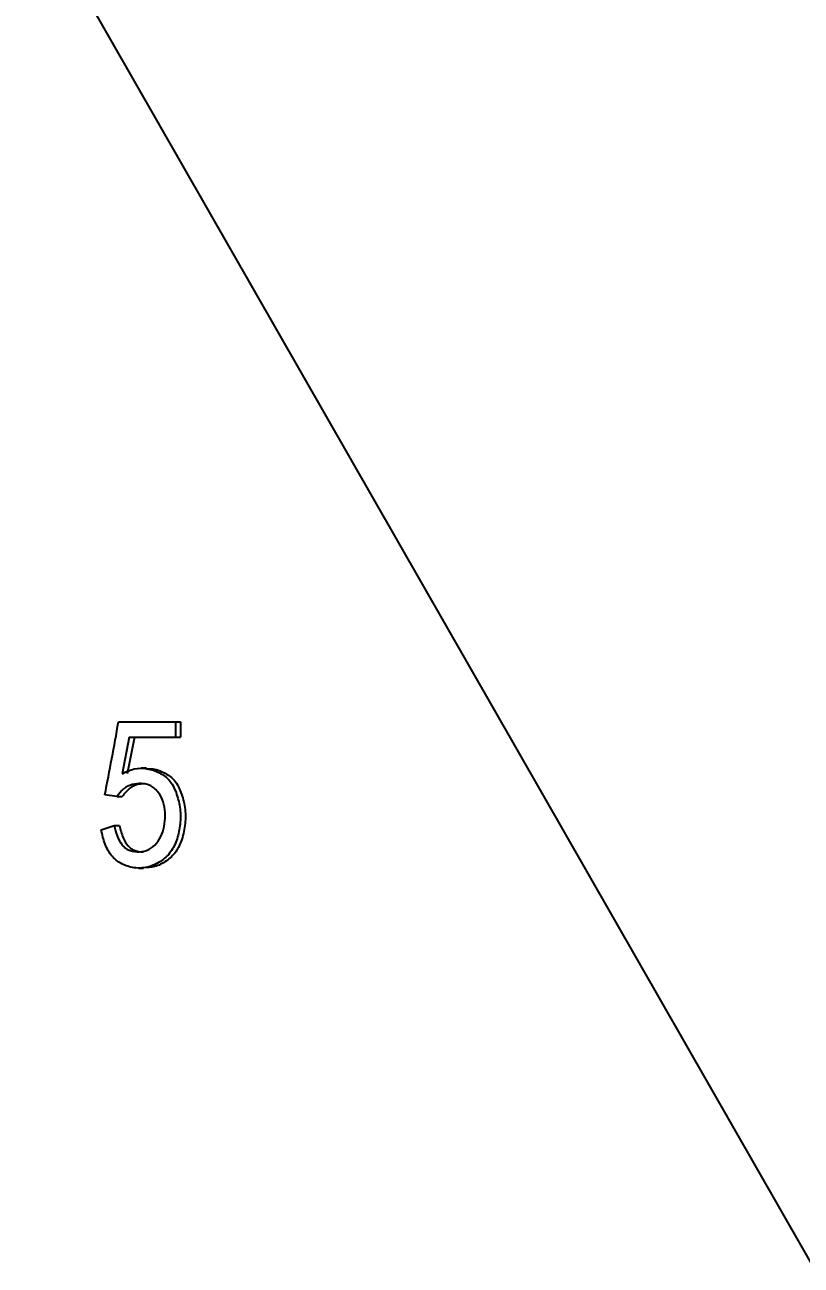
# Model space of a CAD drawing. Header units: millimetres. Extents: x 118006 to 124636, y -130611 to -125922.
# Drawn here: x 121341.2 to 121421.6, y -127298 to -127169.7 of the extents above; entities that cross this region are included whole.
import ezdxf

# ---------------------------------------------------------------- set-up
doc = ezdxf.new("R2010")
doc.units = ezdxf.units.MM
doc.header["$LTSCALE"] = 13
for name, color, linetype in [('几何体', 7, 'Continuous'), ('尺寸', 3, 'Continuous'), ('注释', 2, 'Continuous')]:
    doc.layers.add(name, color=color, linetype=linetype)
doc.styles.add('SLDTEXTSTYLE0', font='hyswlongfangsong.ttf')
doc.styles.get("Standard").update_dxf_attribs({"font": 'gbenor.shx', "bigfont": 'gbcbig.shx'})
doc.dimstyles.new('SLDDIMSTYLE0', dxfattribs={"dimtxt": 50, "dimasz": 40.8, "dimexe": 0, "dimexo": 0.0625, "dimgap": 12.5, "dimtad": 2, "dimdec": 0, "dimrnd": 1e-09, "dimzin": 12, "dimdsep": 46, "dimtxsty": 'SLDTEXTSTYLE0', "dimsah": 1, "dimcen": 0.09, "dimadec": 0, "dimazin": 3, "dimtfac": 1, "dimtdec": 0, "dimtmove": 0, "dimatfit": 0, "dimfxl": 1, "dimfrac": 2, "dimtolj": 1, "dimtzin": 12, "dimarcsym": 0})
doc.dimstyles.new('SLDDIMSTYLE2', dxfattribs={"dimtxt": 0.18, "dimasz": 40.8, "dimexe": 0, "dimexo": 0.0625, "dimgap": 0, "dimtad": 0, "dimtih": 1, "dimtoh": 1, "dimdec": 0, "dimrnd": 1e-09, "dimzin": 0, "dimdsep": 46, "dimtxsty": 'Standard', "dimsah": 1, "dimcen": 0.09, "dimadec": 0, "dimazin": 0, "dimtfac": 40.8, "dimtdec": 0, "dimtofl": 0, "dimtmove": 0, "dimatfit": 3, "dimfxl": 1, "dimfrac": 2, "dimtolj": 1, "dimtzin": 0, "dimarcsym": 0})

# ---------------------------------------------------------------- blocks, each defined once
blk = doc.blocks.new('*D37')
at = {"layer": 'Defpoints', "color": 0, "transparency": 16777216}
for p in [(121116.8, -127104.56), (121428.73, -127104.56), (121501.99, -127792.81)]:
    blk.add_point(p, dxfattribs=at)
at = {"layer": '尺寸', "color": 0, "lineweight": -2, "transparency": 16777216}
for p, q in [((121428.67, -127104.56), (121116.8, -127104.56)), ((121116.8, -127752.01), (121116.8, -127145.36)), ((121501.93, -127792.81), (121116.8, -127792.81))]:
    blk.add_line(p, q, dxfattribs=at)
at = {"layer": '尺寸', "color": 0, "transparency": 16777216}
for points in [[(121110, -127145.36), (121123.6, -127145.36), (121116.8, -127104.56)], [(121110, -127752.01), (121123.6, -127752.01), (121116.8, -127792.81)]]:
    blk.add_solid(points, dxfattribs=at)
at = {"layer": '尺寸', "color": 0, "transparency": 16777216, "insert": (121054.3, -127398.57), "char_height": 50, "attachment_point": 2, "rotation": 90, "style": 'SLDTEXTSTYLE0'}
blk.add_mtext('\\A1;730', dxfattribs=at)

msp = doc.modelspace()

# ---------------------------------------------------------------- linework, layer by layer
at = {"layer": '几何体'}
for p, q in [((121350.93, -127241.83), (121356.84, -127241.83)), ((121356.84, -127241.83), (121356.84, -127243.41)), ((121356.84, -127241.83), (121357.36, -127241.83)), ((121357.36, -127241.83), (121357.36, -127243.41)), ((121352.05, -127243.41), (121351.3, -127247.18)), ((121352.58, -127243.41), (121351.84, -127247.18)), ((121352.05, -127243.41), (121356.84, -127243.41)), ((121356.84, -127243.41), (121357.36, -127243.41)), ((121353.82, -127246.61), (121353.29, -127246.61)), ((121350.78, -127249.55), (121349.52, -127249.38)), ((121350.78, -127249.55), (121351.32, -127249.55)), ((121349.15, -127252.97), (121350.49, -127252.53)), ((121350.49, -127252.53), (121351.03, -127252.53)), ((121353.01, -127256.94), (121353.54, -127256.94))]:
    msp.add_line(p, q, dxfattribs=at)
for points, knots in [([(121349.52, -127249.38), (121349.77, -127248.12), (121350.26, -127245.61), (121350.71, -127243.09), (121350.93, -127241.83)], [0, 0, 0, 0, 0.499989, 1, 1, 1, 1]), ([(121351.3, -127247.18), (121351.72, -127246.99), (121352.54, -127246.59), (121353.9, -127246.59), (121354.98, -127246.96), (121355.78, -127247.44), (121356.48, -127248.12), (121356.99, -127249.31), (121357.37, -127250.82), (121357.35, -127252.4), (121357.05, -127253.93), (121356.4, -127255.35), (121355.31, -127256.31), (121354.06, -127256.9), (121352.71, -127257), (121351.4, -127256.65), (121350.24, -127255.83), (121349.48, -127254.49), (121349.26, -127253.48), (121349.15, -127252.97)], [0, 0, 0, 0, 0.06261, 0.12515, 0.187751, 0.219108, 0.250446, 0.312862, 0.375282, 0.437727, 0.500209, 0.562548, 0.625003, 0.687549, 0.750175, 0.812675, 0.875191, 0.937525, 1, 1, 1, 1]), ([(121353.82, -127246.67), (121354.05, -127246.66), (121354.72, -127246.64), (121355.74, -127247.06), (121356.83, -127247.83), (121357.45, -127249.16), (121357.87, -127250.66), (121357.88, -127252.35), (121357.57, -127253.92), (121356.93, -127255.32), (121355.9, -127256.26), (121354.74, -127256.87), (121353.92, -127256.9), (121353.53, -127256.91)], [0, 0, 0, 0, 0.049587, 0.147385, 0.233048, 0.323475, 0.424658, 0.527661, 0.635012, 0.72604, 0.818796, 0.916129, 1, 1, 1, 1]), ([(121350.49, -127252.53), (121350.58, -127252.9), (121350.76, -127253.63), (121351.2, -127254.45), (121351.69, -127254.95), (121352.31, -127255.22), (121353.12, -127255.3), (121354.1, -127255.09), (121354.91, -127254.41), (121355.48, -127253.47), (121355.74, -127252.35), (121355.79, -127251.21), (121355.61, -127250.07), (121355.18, -127249.23), (121354.7, -127248.72), (121354.14, -127248.33), (121353.32, -127248.14), (121352.35, -127248.26), (121351.42, -127248.68), (121351, -127249.26), (121350.78, -127249.55)], [0, 0, 0, 0, 0.062479, 0.124905, 0.156367, 0.18759, 0.250334, 0.312809, 0.375248, 0.437599, 0.500039, 0.562483, 0.624866, 0.687237, 0.718584, 0.749958, 0.812452, 0.875053, 0.937563, 1, 1, 1, 1]), ([(121353.71, -127248.23), (121353.48, -127248.23), (121352.93, -127248.24), (121352.03, -127248.62), (121351.56, -127249.23), (121351.32, -127249.55)], [0, 0, 0, 0, 0.248318, 0.605836, 1, 1, 1, 1]), ([(121351.03, -127252.53), (121351.14, -127252.97), (121351.33, -127253.73), (121351.79, -127254.52), (121352.21, -127254.92), (121352.72, -127255.19), (121353.19, -127255.3), (121353.52, -127255.24), (121353.54, -127255.24)], [0, 0, 0, 0, 0.30586, 0.536019, 0.636394, 0.732312, 0.98251, 1, 1, 1, 1])]:
    msp.add_open_spline(points, degree=3, knots=knots, dxfattribs=at)

# ---------------------------------------------------------------- dimensions: what is measured, and where the dimension line sits
at = {"layer": '尺寸'}
dim = msp.add_linear_dim(base=(121116.8, -127104.56), p1=(121501.99, -127792.81), p2=(121428.73, -127104.56), angle=90, text='730', dimstyle='SLDDIMSTYLE0', dxfattribs=at)
dim.commit()
dim.dimension.update_dxf_attribs({"geometry": '*D37', "text_midpoint": (121116.8, -127398.57), "dimtype": 160})

# ---------------------------------------------------------------- leaders
at = {"layer": '注释'}
msp.add_leader([(121724.93, -127826.17), (120905.34, -126393.99)], dimstyle='SLDDIMSTYLE2', dxfattribs=at)

doc.saveas('drawing.dxf')
